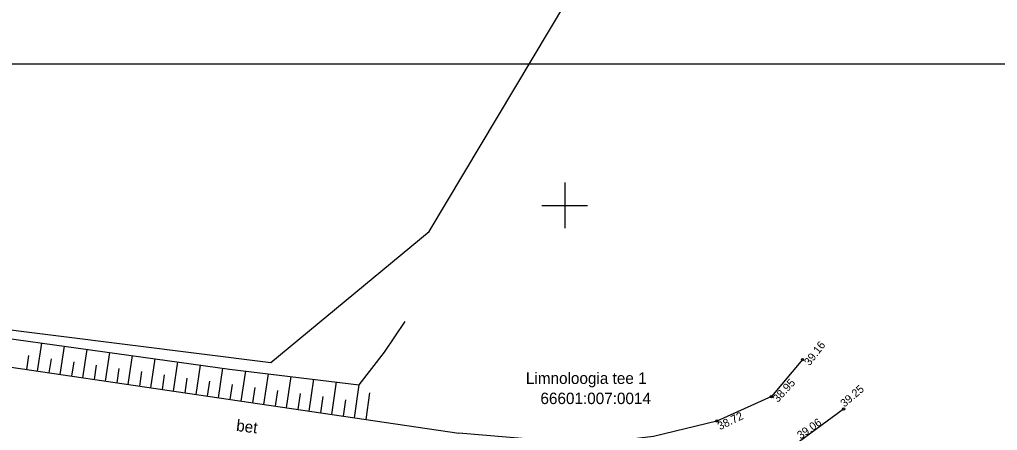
# Model space of a CAD drawing. Extents: x 623802 to 624214, y 6453597 to 6454379.
# Drawn here: x 623902.3 to 623987.9, y 6454180.3 to 6454216.3 of the extents above; entities that cross this region are included whole.
import ezdxf

# ---------------------------------------------------------------- set-up
doc = ezdxf.new("R2010")
doc.units = 0
for name, color, linetype in [('KORGUS-EH2000', 7, 'Continuous'), ('L_AADRESS', 7, 'Continuous'), ('PIIR', 7, 'Continuous'), ('RELJEEF', 7, 'Continuous'), ('TEE', 7, 'Continuous'), ('TUNNUS', 7, 'Continuous'), ('VEEKOGU', 7, 'Continuous'), ('VORK', 7, 'Continuous'), ('VORMISTUS', 7, 'Continuous')]:
    doc.layers.add(name, color=color, linetype=linetype)

msp = doc.modelspace()

# ---------------------------------------------------------------- linework, layer by layer
at = {"layer": 'KORGUS-EH2000'}
for centre in [(623970.803, 6454186.494), (623968.077, 6454183.257), (623974.395, 6454182.178), (623963.312, 6454181.12)]:
    msp.add_circle(centre, 0.1, dxfattribs=at)
at = {"layer": 'PIIR'}
msp.add_lwpolyline([(624131.75, 6454378.63), (624130.23, 6454285.59), (624031.22, 6454291.41), (624027.27, 6454267.36), (624129.69, 6454252.38), (624128.54, 6454181.1), (624128.38, 6454173.66), (624094.9, 6454192.48), (624002.33, 6454207.98), (623996.45, 6454127.93), (623938.99, 6454138.46), (623852.75, 6454154.14), (623854.86, 6454194.98), (623924.29, 6454186.24), (623938.16, 6454197.72), (623954.66, 6454225.37), (623974.61, 6454295.1), (623987.95, 6454315.9), (623994.98, 6454340.37), (623994.39, 6454354.61), (623994.29, 6454364.72), (623995.26, 6454376.8), (624001.58, 6454376.88), (624010.87, 6454377)], close=True, dxfattribs=at)
at = {"layer": 'RELJEEF'}
for p, q in [((623903.905, 6454185.487), (623904.267, 6454187.945)), ((623905.884, 6454185.196), (623906.248, 6454187.671)), ((623907.862, 6454184.905), (623908.229, 6454187.397)), ((623909.841, 6454184.614), (623910.21, 6454187.123)), ((623903.096, 6454186.858), (623902.916, 6454185.633)), ((623905.076, 6454186.575), (623904.894, 6454185.342)), ((623907.056, 6454186.292), (623906.873, 6454185.051)), ((623911.82, 6454184.323), (623912.191, 6454186.848)), ((623913.799, 6454184.032), (623914.172, 6454186.574)), ((623915.777, 6454183.741), (623916.154, 6454186.3)), ((623909.036, 6454186.01), (623908.852, 6454184.76)), ((623911.016, 6454185.727), (623910.831, 6454184.469)), ((623912.996, 6454185.444), (623912.809, 6454184.178)), ((623917.756, 6454183.45), (623918.135, 6454186.026)), ((623919.735, 6454183.159), (623920.116, 6454185.752)), ((623921.713, 6454182.868), (623922.101, 6454185.502)), ((623923.692, 6454182.577), (623924.087, 6454185.261)), ((623914.976, 6454185.162), (623914.788, 6454183.887)), ((623916.955, 6454184.879), (623916.767, 6454183.596)), ((623918.935, 6454184.597), (623918.745, 6454183.305)), ((623925.671, 6454182.286), (623926.073, 6454185.021)), ((623927.65, 6454181.995), (623928.059, 6454184.78)), ((623929.628, 6454181.704), (623930.045, 6454184.54)), ((623920.916, 6454184.318), (623920.724, 6454183.014)), ((623922.898, 6454184.052), (623922.703, 6454182.723)), ((623924.881, 6454183.786), (623924.682, 6454182.431)), ((623931.607, 6454181.413), (623932.032, 6454184.3)), ((623932.939, 6454183.596), (623932.596, 6454181.267)), ((623926.863, 6454183.521), (623926.66, 6454182.14)), ((623928.846, 6454183.255), (623928.639, 6454181.849)), ((623930.828, 6454182.989), (623930.618, 6454181.558))]:
    msp.add_line(p, q, dxfattribs=at)
msp.add_lwpolyline([(623858.735, 6454171.78), (623857.279, 6454171.725), (623856.473, 6454172.385), (623856.253, 6454173.851), (623865.596, 6454182.98), (623869.901, 6454187.416), (623872.759, 6454188.992), (623875.837, 6454189.616), (623940.731, 6454180.071)], dxfattribs=at)
at = {"layer": 'TEE'}
for points in [[(623970.803, 6454186.494), (623968.077, 6454183.257), (623963.312, 6454181.12), (623957.782, 6454179.778), (623952.135, 6454179.106), (623940.731, 6454180.071)], [(623935.284, 6454176.254), (623948.629, 6454175.233), (623953.141, 6454174.984), (623957.423, 6454175.252), (623960.223, 6454175.675), (623964.884, 6454176.707), (623970.552, 6454179.359), (623974.395, 6454182.178)]]:
    msp.add_lwpolyline(points, dxfattribs=at)
at = {"layer": 'VEEKOGU'}
msp.add_lwpolyline([(623886.7, 6454190.376), (623920.674, 6454185.674), (623932.032, 6454184.3), (623934.23, 6454187.159), (623936.062, 6454189.835)], dxfattribs=at)
at = {"layer": 'VORK'}
for p, q in [((623950, 6454202), (623950, 6454198)), ((623948, 6454200), (623952, 6454200))]:
    msp.add_line(p, q, dxfattribs=at)
at = {"layer": 'VORMISTUS'}
msp.add_lwpolyline([(624033.302, 6454212.36), (623831.742, 6454212.36), (623831.742, 6454071.55), (624033.302, 6454071.55)], close=True, dxfattribs=at)

# ---------------------------------------------------------------- texts
at = {"layer": 'KORGUS-EH2000'}
for s, rotation, p in [('39.16', 52.63371, (623971.427, 6454185.908)), ('38.95', 47.58637, (623968.643, 6454182.698)), ('39.25', 40.57575, (623974.473, 6454182.293)), ('38.72', 25.89549, (623963.579, 6454180.31)), ('39.06', 35.1969, (623970.632, 6454179.496))]:
    msp.add_text(s, height=0.7, rotation=rotation, dxfattribs=at).set_placement(p)
at = {"layer": 'L_AADRESS'}
msp.add_text('Limnoloogia tee 1', height=1, dxfattribs=at).set_placement((623946.609, 6454184.371))
at = {"layer": 'TEE'}
msp.add_text('bet', height=1, rotation=352.82141, dxfattribs=at).set_placement((623921.229, 6454180.261))
at = {"layer": 'TUNNUS'}
msp.add_text('66601:007:0014', height=1, dxfattribs=at).set_placement((623947.881, 6454182.606))

doc.saveas('drawing.dxf')
